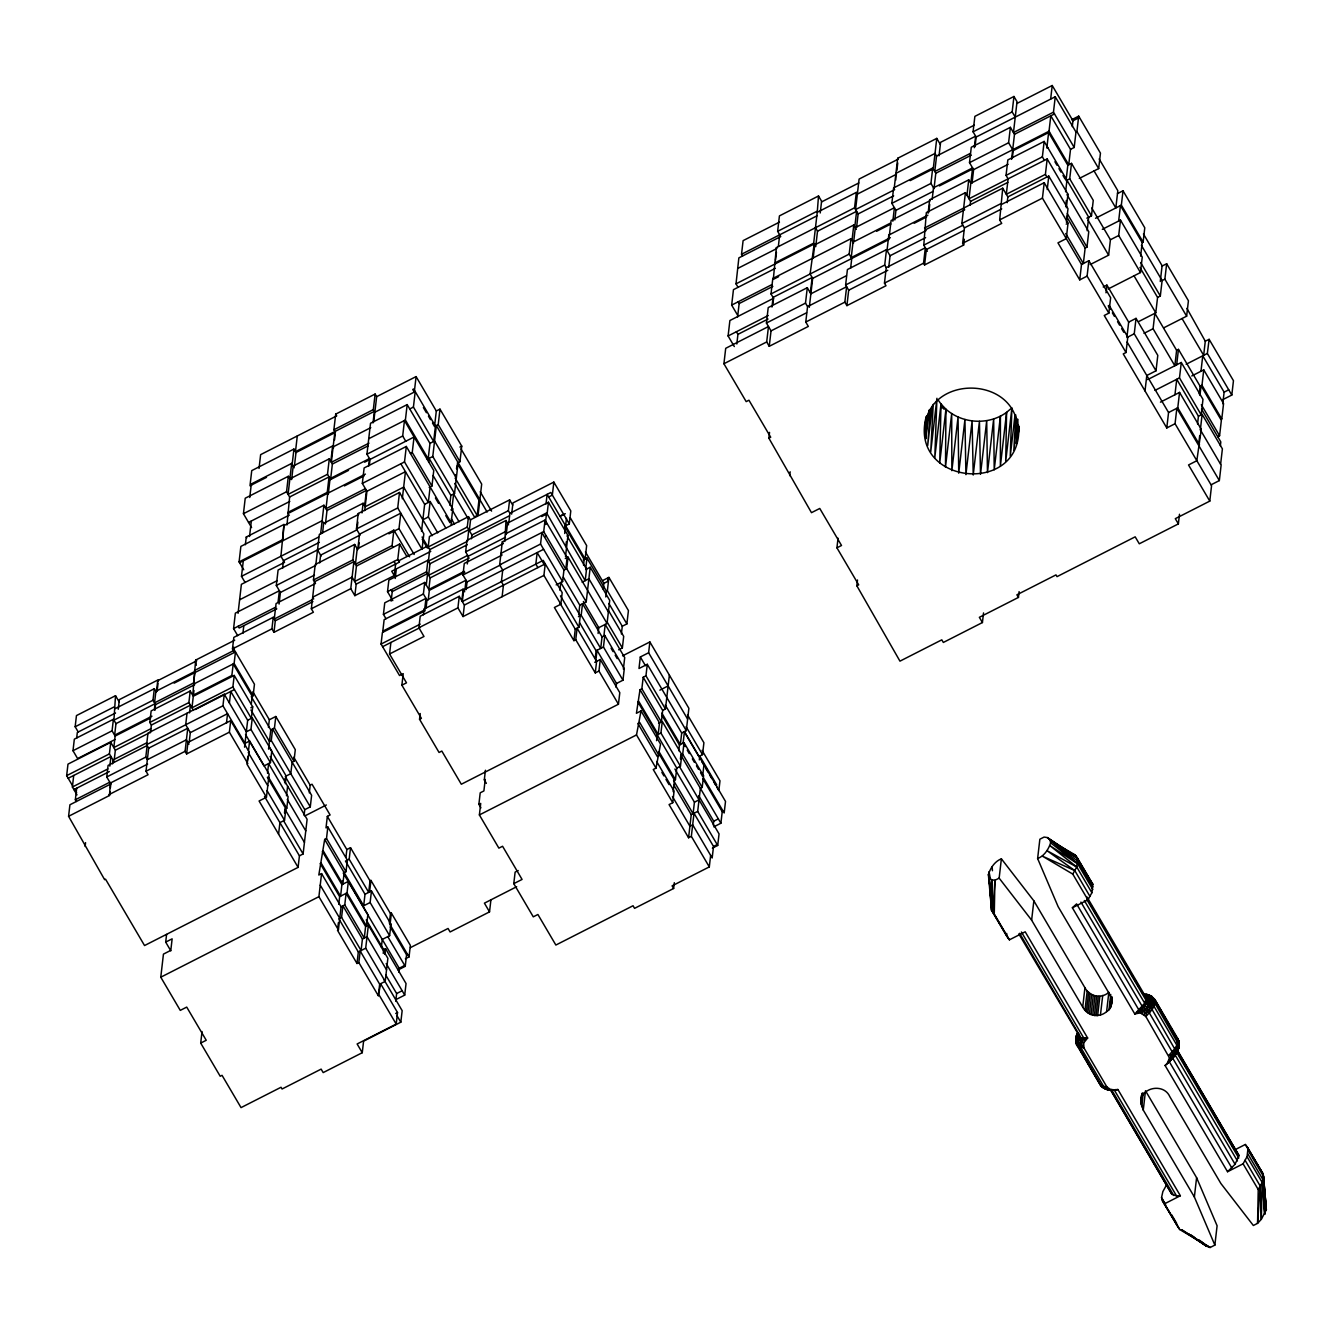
<?xml version="1.0" encoding="UTF-8"?>
<svg xmlns="http://www.w3.org/2000/svg" width="1333" height="1333" viewBox="0 0 1333 1333"><rect width="100%" height="100%" fill="white"/><g stroke="black" fill="none" stroke-linecap="round" stroke-linejoin="round"><path stroke-width="1.5" d="M1165.092 1065.5C1171.774 1059.235 1179.472 1052.687 1179.255 1042.723L1154.911 999.633L1151.745 996.351L1146.947 994.318L1143.681 994.935L1143.681 993.901L1149.379 995.051L1154.911 999.633L1177.772 1038.524C1183.021 1049.304 1172.54 1058.985 1165.092 1065.5L1227.543 1171.724L1243.089 1163.809L1247.038 1156.694L1248.021 1148.213L1245.322 1144.48L1234.958 1149.762M1166.808 1184.47L1162.859 1191.585L1161.543 1197.601L1164.575 1203.782L1180.371 1195.751L1117.92 1089.528L1111.339 1090.027L1106.89 1086.945L1084.029 1048.055L1083.629 1042.973L1087.645 1038.024L1025.194 931.8L1009.414 939.832L1006.715 936.099L991.569 910.356L991.719 879.813L989.136 877.731L988.386 874.548C990.419 868.033 994.785 861.335 1001.383 858.819L1033.858 900.841L1084.945 987.753C1089.494 996.567 1101.291 999.084 1108.839 992.319L1106.607 1011.63C1099.059 1018.395 1087.261 1015.896 1082.713 1007.065L1031.625 920.153L999.15 878.147L1001.383 858.819M1117.92 1089.528C1111.755 1091.077 1103.907 1090.477 1100.075 1084.562L1077.214 1045.672C1073.915 1043.472 1077.664 1028.526 1077.147 1036.424M1106.607 1011.63C1113.005 1008.065 1112.655 999.133 1109.223 993.568L1058.135 906.657L1037.624 858.552L1039.857 839.223L1044.072 837.074L1047.288 837.557L1076.364 856.652L1091.51 882.396M1181.671 1229.842L1206.415 1246.172L1210.131 1247.505L1214.863 1245.105L1194.368 1196.984L1143.264 1110.072L1140.865 1102.941L1141.348 1095.576M1009.414 939.832L994.268 914.088L994.935 880.28L999.15 878.147M1248.021 1148.213L1263.167 1173.973L1263.501 1176.439L1262.184 1182.438L1258.235 1189.553L1257.569 1223.361L1253.353 1225.494L1220.878 1183.487L1169.774 1096.576C1164.192 1083.879 1143.881 1086.562 1140.898 1099.442M1247.038 1156.694L1262.184 1182.438L1261.301 1219.328L1257.569 1223.361L1260.202 1186.003L1245.072 1160.243M1018.662 426.143C1023.077 496.576 908.44 485.179 926.118 417.029M933.233 404.382L930.717 451.954L936.932 398.284L934.783 457.736L940.998 404.066L937.949 399.733M1015.779 414.946L1013.846 450.221L1017.429 419.262M1167.191 1063.584L1169.491 1057.902L1174.056 1056.619L1175.839 1050.887L1152.145 1009.614L1150.929 996.334L1143.714 994.201M992.918 912.222L994.935 880.28L991.719 879.813L992.918 912.222L1008.065 937.965M930.217 409.464L927.685 445.655L932.217 406.432M1017.829 425.31L1016.396 443.806L1018.545 425.227M1077.314 1033.225C1075.531 1037.79 1075.015 1043.172 1078.68 1047.022L1101.758 1086.528L1105.607 1089.144L1111.305 1090.294L1103.241 1087.845L1100.075 1084.562L1076.614 1043.839L1075.748 1038.99L1077.214 1033.891M927.851 414.796L925.702 439.007L929.034 410.097M1086.745 899.408L1146.063 1000.3L1154.111 1006.515L1176.972 1045.405L1177.772 1050.321L1169.124 1060.535L1171.157 1059.818L1172.79 1056.902L1172.224 1051.87L1149.363 1012.98L1145.147 1009.864L1138.999 1010.164L1076.597 903.907L1072.382 907.773L1134.816 1013.996L1144.714 1003.216L1146.347 997.917L1144.614 995.518L1146.147 994.385L1148.813 996.834L1148.33 1001.05L1141.831 1009.897L1141.481 1013.513L1145.863 1016.579L1169.491 1057.902L1175.839 1050.887L1178.989 1045.039L1155.244 1003.782L1148.963 998.734L1146.213 999.1L1148.813 996.834L1151.745 996.351L1151.162 997.501L1153.445 998.3L1176.306 1037.174C1180.405 1041.623 1179.805 1049.121 1175.673 1053.253L1167.608 1063.217M1018.879 426.877L1017.845 437.091L1019.045 426.76M926.602 416.013L924.869 432.159L926.768 415.646M1200.983 371.257L1202.749 355.794L1224.127 392.152L1222.778 403.732M1199.25 393.985L1200.133 386.253L1178.455 349.379L1176.622 350.329L1174.84 365.759L1153.078 328.734L1154.861 313.305L1176.622 350.329M1222.911 399.583L1231.809 395.051L1233.458 380.705L1209.131 339.332L1205.282 341.198L1203.666 355.328L1182.038 318.52M1199.95 395.451L1201.05 385.787L1221.361 420.328L1219.578 435.774L1217.745 436.707M1197.551 423.961L1198.434 416.229L1176.739 379.305L1174.956 394.735M1220.861 419.462L1221.778 418.995L1201.983 385.32L1203.749 369.858L1191.769 375.956M1231.809 395.051L1207.348 353.462L1209.131 339.332M1199.034 441.423L1199.7 435.624M1211.064 484.812L1219.345 480.58L1221.128 465.15L1200.35 429.826L1202.133 414.363L1198.434 416.229M857.502 579.988L856.836 585.77L899.958 661.151L941.798 639.84L943.347 642.456L982.421 622.544L979.355 617.312L1018.445 597.417L1016.896 594.801L1055.986 574.89L1057.019 576.639L1135.183 536.832L1139.282 543.797L1178.372 523.902L1175.306 518.67L1209.781 501.108L1188.536 464.967L1196.817 460.735L1201.283 429.359L1179.555 392.402L1160.443 402.133M72.399 785.454L66.65 775.656L67.983 764.126L110.739 742.348L115.354 750.196L114.238 759.81M78.23 732L75.165 726.752L76.448 715.588L115.521 695.693L119.12 701.791M114.921 739.565L77.614 758.56L72.998 750.712L74.331 739.165L113.405 719.27L115.971 723.636L114.638 735.166L151.945 716.188M76.647 738.232L77.314 732.467L115.538 713.005M264.517 796.451L299.425 855.819L298.092 867.366L144.547 945.547L105.54 879.18L104.624 879.663L68.583 816.313L69.916 804.782L110.839 783.954L106.74 776.972L108.073 765.425L147.147 745.53L145.814 757.077L147.346 759.693L186.42 739.782L188.986 744.147M76.997 794.868L72.382 787.003L73.715 775.473M76.364 801.5L75.348 799.75L76.681 788.22M85.129 846.472L85.562 842.639M115.255 708.606L154.328 688.711L152.995 700.242L113.922 720.153L115.521 695.693M114.021 761.743L109.406 753.895L110.739 742.348M151.112 728.584L113.822 747.58L115.155 736.049L112.072 730.817L113.405 719.27M109.839 766.125L110.939 756.511L68.183 778.272M118.254 709.239L119.37 699.608L158.444 679.713L158.227 681.53L157.727 680.663L196.801 660.768M68.583 816.313L109.506 795.484L110.322 783.071L147.63 764.076M112.555 763.842L112.988 759.993L146.747 742.814M109.506 795.484L109.956 791.635M110.389 787.786L110.839 783.954M108.989 794.618L148.063 774.723L146.013 771.224L148.679 748.146L146.63 744.664L147.963 733.117L224.277 694.26L246.338 731.8L250.954 729.451L252.287 717.92L247.671 720.27L244.556 747.18M150.462 732.767L151.362 725.069L149.813 722.453L151.146 710.922L190.219 691.011L193.302 696.243L191.969 707.79L232.875 686.962L234.225 675.414L193.302 696.243M154.378 709.506L155.045 703.741L115.971 723.636M156.611 690.277L157.727 680.663M154.895 710.372L155.561 704.607L152.995 700.242M157.127 691.144L158.01 683.446M187.037 713.222L185.704 724.769L190.319 732.617L189.203 742.231M193.502 710.406L188.886 702.558L190.219 691.011M186.62 753.945L187.953 742.414L230.726 720.636L229.376 732.167L186.62 753.945L185.087 751.329L187.753 728.251L148.679 748.146M189.536 712.872L190.436 705.174L151.362 725.069M251.304 703.941L252.187 696.243L233.192 663.934L231.859 675.481L192.785 695.376L195.634 660.102L234.708 640.207M193.618 682.963L194.951 671.432L155.878 691.327L154.545 702.858L193.618 682.963L194.635 684.712L155.561 704.607M196.268 665.334L195.634 660.102M384.087 979.922L402.166 1010.664L400.816 1022.194L363.592 1041.156L362.259 1052.703L323.186 1072.598L321.136 1069.116L282.063 1089.011L281.03 1087.261L241.04 1107.623L222.044 1075.331L220.212 1076.264L200.7 1043.089L206.232 1040.273L186.72 1007.098L180.272 1010.381L160.776 977.206L163.442 954.111L170.807 950.362L172.14 938.832L165.692 942.114L170.824 950.846M193.518 694.326L193.968 690.477M165.692 942.114L166.592 934.416M251.587 527.585L243.439 513.705L245.222 498.225L288.328 476.281L289.878 478.897L329.301 458.819L332.367 464.051L330.584 479.53L348.513 470.399M243.739 569.791L239.09 561.876L240.873 546.397L283.979 524.452L280.913 556.261L284.512 562.376L241.39 584.321L238.04 613.347M298.092 867.366L259.085 801L266.45 797.251L269.116 774.173L249.604 740.998L245.005 743.347L222.944 705.807L224.277 694.26M237.707 635.658L233.575 628.609L235.358 613.13L279.397 590.702L278.047 602.316M249.754 497.509L251.32 483.962L291.66 463.417L294.226 467.783M234.525 652.404L232.475 648.921L233.825 637.374L273.248 617.296L275.298 620.778L273.965 632.325L313.388 612.247L311.339 608.764L314.455 581.738L353.895 561.66L350.762 588.686L354.861 595.651L394.285 575.573L395.634 564.042L394.085 561.426M245.089 582.454L241.49 576.339L243.289 560.876M245.355 544.764L246.255 537.032L289.361 515.071M233.908 647.171L233.508 650.654L194.435 670.549M226.443 723.269L227.56 713.655L190.319 732.617M229.409 702.991L230.742 691.444L247.671 720.27M268.55 749.129L270.766 729.901L251.271 696.709L253.103 695.776L234.125 663.467L235.458 651.937L174.14 683.146M249.538 536.499L251.32 521.02M259.035 468.45L260.635 454.636L336.716 415.879L335.699 414.13L375.123 394.051L376.656 396.667L373.74 421.845M242.906 633.392L243.806 625.66M200.7 1043.089L202.033 1031.542M253.103 695.776L254.453 684.246L233.408 648.438M234.225 675.414L252.703 706.84L251.354 718.387L232.875 686.962M247.172 762.159L247.838 756.378M248.505 750.612L249.604 740.998M266.45 797.251L246.938 764.076L249.204 752.062L230.726 720.636M286.995 524.935L289.611 496.992L286.545 491.76L288.328 476.281M279.064 604.066L280.413 592.452L276.314 585.47L278.097 570.007L356.961 529.851L357.861 522.103M273.965 632.325L271.915 628.843L273.248 617.296M282.713 540.798L283.979 524.452M291.66 463.417L288.078 494.376L327.501 474.298L329.301 458.819M292.177 464.284L293.943 449.054L251.737 470.616L249.987 485.779L266.5 477.364M291.627 479.58L293.193 466.033L332.633 445.955L333.65 447.705M297.292 435.958L295.476 451.67L374.356 411.364L373.007 422.911M282.579 568.375L283.479 560.626L319.32 542.381M294.443 465.867L295.993 452.537L293.943 449.054M268.45 727.451L269.349 719.753L252.92 691.827M267.5 773.19L268.616 763.576L288.111 796.751L286.778 808.298L284.929 809.231L284.496 813.08M310.289 806.848L271.282 740.498L272.615 728.951L311.622 795.318L310.289 806.848L304.757 809.664L304.091 815.429M245.522 734.483L264.001 765.925L270.449 762.643L271.782 751.096L252.287 717.92M285.262 776.489L290.777 773.673L292.127 762.126L293.96 761.193L274.465 728.018L275.798 716.471L269.349 719.753M278.58 834.175L279.913 822.644L284.529 820.295L285.862 808.764L267.383 777.322M284.596 782.254L285.029 778.405M285.295 783.704L286.178 776.023L268.733 746.33M286.495 795.768L287.611 786.153M311.905 599.883L274.265 619.045L276.064 603.566L315.488 583.487L313.438 580.005L315.221 564.525L354.661 544.447L357.727 549.679M293.96 761.193L295.293 749.663L275.798 716.471M320.57 534.25L323.919 505.24L284.496 525.319M295.993 452.537L335.433 432.392L333.883 429.776L335.699 414.13M322.553 533L323.669 523.336L322.136 520.72L239.607 562.743M368.608 466.317L369.491 458.569L330.067 478.647L328.285 494.126L327.252 492.377L329.051 476.914L289.611 496.992M330.834 461.435L332.633 445.955M319.703 562.893L320.603 555.161L360.027 535.083L356.444 528.968L358.227 513.505L399.5 492.477L423.827 533.866L422.044 549.329L397.717 507.956L399.5 492.477M327.768 493.26L325.985 508.723L365.409 488.644M334.916 431.509L331.35 462.301L368.991 443.139M334.533 440.04L335.2 434.291M325.435 524.019L327.002 510.472L323.919 505.24M309.306 792.868L310.189 785.187L293.777 757.244M299.425 855.819L303.108 853.953L307.107 819.328L270.149 756.461M356.444 566.025L399.567 544.081L397.767 559.543L354.661 581.505L356.444 566.025L352.862 559.927L354.661 544.447M364.709 510.606L366.942 491.277L362.326 483.412L364.126 467.95L406.315 446.455L451.887 523.986L450.971 524.452M369.341 465.25L370.007 459.452L366.942 454.22L370.524 423.261L407.182 404.599L429.976 443.356L428.176 458.835L405.399 420.062L407.182 404.599M310.189 785.187L312.039 784.237L330.101 814.963L327.335 816.363L326.002 827.91L327.835 826.96L326.502 838.507L324.669 839.44L318.82 874.998L321.57 873.598L341.081 906.773L338.415 929.851L337.499 930.317L356.994 963.492L358.844 962.559L360.177 951.012L379.672 984.187L378.339 995.734L380.605 983.721L397.534 1012.547L396.201 1024.077L357.127 1043.972L362.259 1052.703M376.656 396.667L416.096 376.589L414.296 392.069L412.763 389.453L413.68 388.986L435.441 426.043L433.658 441.473L413.43 407.082L415.213 391.602L374.856 412.23L373.323 409.614L375.123 394.051M357.96 547.746L359.527 534.2L400.783 513.188L399 528.668L414.18 554.478M361.976 512.922L363.109 503.257L323.669 523.336M358.46 548.613L359.144 542.814M338.415 929.851L318.904 896.676L321.57 873.598M364.642 505.874L366.425 490.394L327.002 510.472M354.861 595.651L356.194 584.121L352.095 577.139L312.672 597.217L313.705 598.967M338.765 904.324L339.648 896.642L320.153 863.451M342.348 880.78L340.582 896.176L321.07 862.984M337.932 926.468L338.382 922.619M344.164 872.615L342.831 884.162L323.319 850.987M345.947 857.236L346.83 849.538L327.335 816.363M398.75 972.107L399.2 968.258L343.248 873.082L346.013 871.682L347.346 860.152L327.835 826.96M341.581 917.371L342.931 905.823L362.426 939.015L361.093 950.546L341.581 917.371L338.832 918.77L358.327 951.962L356.994 963.492M350.512 847.671L370.024 880.846L368.691 892.377L349.179 859.202L350.512 847.671L346.83 849.538M344.764 904.89L346.097 893.36L365.609 926.535L364.276 938.065L344.764 904.89L341.081 906.773M348.363 881.346L367.858 914.521L366.525 926.068L347.03 892.893L348.363 881.346L341.914 884.629L322.403 851.454M405.749 441.24L402.683 436.008L404.466 420.545L433.758 470.549L431.959 486.028L429.193 487.428M385.987 618.712L383.421 614.363L384.754 602.816L424.727 582.454L429.343 590.302L428.226 599.933M392.085 545.614L393.885 530.134L357.211 548.813L355.428 564.276L392.085 545.614L393.118 547.363M594.751 662.318L600.283 659.502L619.795 692.677L618.445 704.224L461.318 784.237L441.823 751.062L439.057 752.462L419.545 719.287L421.395 718.354L401.883 685.179L403.216 673.632L399.533 675.514L381.055 644.072L382.388 632.542L425.127 610.781M382.804 631.192L384.137 619.662L425.96 598.367L424.61 609.897L382.804 631.192L383.321 632.059M392.785 600.633L387.52 591.685L388.853 580.138L427.91 560.26L429.959 563.742L428.626 575.289L467.683 555.394M430.126 486.962L428.326 502.441L404.516 461.934L406.315 446.455M402.316 498.742L405.449 471.665L366.942 491.277M391.119 601.166L392.235 591.552L391.202 589.803M395.218 578.489L396.334 568.874M356.194 584.121L399.317 562.159L399.517 560.343L427.81 545.947M431.959 486.028L412.247 452.504L414.046 437.024L364.642 462.184M401.883 685.179L406.498 682.829L389.553 654.003L390.886 642.473M349.179 859.202L345.497 861.085L365.009 894.26L363.676 905.79L324.669 839.44M369.608 891.91L370.941 880.38L370.024 880.846M381.371 947.13L382.254 939.448L389.619 935.699L370.124 902.508L371.457 890.977L365.009 894.26M379.672 984.187L385.204 981.388L365.692 948.196L368.375 925.119L365.609 926.535M428.643 462.234L429.093 458.369L450.854 495.376L449.738 505.057M421.511 531.4L424.644 504.324L400.833 463.817M416.096 376.589L436.308 410.997L434.525 426.51L432.492 423.061M450.854 495.376L454.536 493.51L432.775 456.486L436.358 425.577L487.128 512.039M457.202 463.101L459.952 461.701L438.207 424.644L439.99 409.131L436.308 410.997M437.707 532.85L428.376 516.971L430.176 501.508L424.644 504.324M389.553 654.003L423.994 636.474L418.879 627.743L420.212 616.213L459.252 596.318L464.384 605.049L463.051 616.579L543.914 575.406L545.247 563.859L464.384 605.049M429.759 549.596L468.816 529.701L467.466 541.248L428.426 561.126L429.759 549.596L428.21 546.98L429.426 536.516L468.483 516.637L470.532 520.12M426.093 607.798L426.977 600.1L423.394 594.001L424.727 582.454M464.334 571.357L428.826 589.436L430.159 577.905L426.577 571.79L427.91 560.26M383.238 953.428L383.687 949.579L366.225 919.887M426.26 585.07L427.593 573.54L392.235 591.552M423.444 614.796L424.111 609.031L463.151 589.136L464.7 591.752M384.854 954.411L385.52 948.646L383.687 949.579M389.336 923.169L390.452 913.555L370.941 880.38M405.382 958.777L409.031 956.927L390.036 924.619L391.369 913.088L390.452 913.555M389.619 935.699L390.952 924.152L371.457 890.977M385.204 981.388L387.87 958.31L368.375 925.119M419.545 719.287L420.212 713.522M458.235 464.867L478.947 500.158L477.181 515.521L455.419 478.497L455.853 474.648M456.519 468.866L456.969 465.017M395.734 1001.25L396.634 993.552L385.654 974.873M451.187 522.519L452.753 508.973L433.058 475.481M454.536 493.51L458.119 462.634M459.952 461.701L461.751 446.138L439.99 409.131M398.117 969.941L405.232 966.325L406.565 954.778L390.136 926.835M409.031 956.927L410.364 945.397L391.369 913.088M395.634 999.733L404.715 995.101L406.048 983.554L385.52 948.646M463.051 616.579L457.919 607.865L459.252 596.318M471.432 538.782L471.882 534.933L467.266 527.085L468.483 516.637M466.167 589.653L467.05 581.954L462.951 574.99L464.284 563.442L503.341 543.564L502.324 541.815L545.047 520.053L567.125 557.594L565.792 569.124L543.714 531.6L545.047 520.053M467.3 563.959L468.183 556.261L465.634 551.912L466.967 540.365L506.007 520.487L508.573 524.835M461.818 600.683L463.151 589.136M464.917 589.836L466.033 580.222L426.977 600.1M502.108 596.701L503.441 585.154L501.391 581.671L502.724 570.124L499.642 564.892L502.324 541.815M504.807 541.465L506.007 520.487M508.373 510.689L509.623 499.875L470.566 519.753L469.316 530.567L508.373 510.689L509.906 513.305L508.806 522.919M506.223 534.633L507.556 523.103L548.446 502.274L567.958 535.449L565.509 556.611M511.655 514.121L512.955 502.924L553.845 482.096L570.791 510.922L569.291 523.919L564.675 526.252L584.187 559.427L583.521 565.209M480.93 807.848L478.88 804.349L480.213 792.818L483.896 790.936L485.229 779.405L484.312 779.872L486.362 783.354M674.298 882.696L673.632 888.478L634.575 908.356L633.042 905.74L555.861 945.047L537.899 914.488L533.283 916.837L513.788 883.646L522.069 879.43L502.574 846.255L498.875 848.138L479.38 814.946L480.713 803.416L478.88 804.349M484.312 779.872L485.412 770.257M410.414 947.63L448.055 928.468L450.104 931.95L489.528 911.872L490.861 900.342M562.609 581.605L540.548 544.064L541.881 532.534L563.942 570.074L562.609 581.605L556.161 584.887M546.013 503.974L547.13 494.36L585.104 558.96L586.653 545.614L570.224 517.671M545.48 522.553L546.597 512.938L505.707 533.767M548.446 502.274L547.113 513.805L541.781 516.521M553.845 482.096L552.345 495.093L548.663 496.976M513.788 883.646L515.121 872.115L518.187 870.549M564.709 533.483L566.458 518.37M559.877 590.236L560.776 582.538L580.272 615.729L578.939 627.26L575.256 629.143L573.923 640.673L575.756 639.74L577.089 628.193L596.601 661.385L595.268 672.915L598.95 671.049L600.283 659.502M565.925 545.53L566.358 541.698M573.923 640.673L554.411 607.498L560.86 604.216L562.193 592.685L543.197 560.377L462.334 601.55L463.667 590.019L543.614 549.296M578.655 614.746L579.772 605.115L586.22 601.833L566.708 568.658L568.041 557.127L565.275 558.527M585.837 567.641L586.953 558.027L583.271 559.91M581.188 615.246L582.521 603.716L602.033 636.891L600.7 648.438L581.188 615.246L578.439 616.662M586.22 601.833L590.219 567.225L585.62 569.574M595.201 658.469L596.101 650.771L579.672 622.844M598.1 633.475L598.767 627.693L583.371 601.5M603.216 589.186L603.899 583.354L585.42 551.929M595.684 661.851L597.017 650.304L616.513 683.479L616.079 687.328M605.782 596.967L606.448 591.202L586.953 558.027M607.998 577.856L607.581 581.488L603.899 583.354M621.378 633.958L622.278 626.26L626.877 623.911L607.381 590.736L608.914 577.372L602.666 580.555M603.882 635.958L605.215 624.411L624.71 657.602L623.377 669.133L624.294 668.666L604.799 635.491L602.033 636.891M616.513 683.479L622.961 680.197L603.466 647.022L604.799 635.491M597.851 628.16L607.048 623.477L609.714 600.4L590.219 567.225M618.679 649.804L622.361 647.938L623.694 636.391L608.298 610.197M626.877 623.911L628.426 610.564L608.914 577.372M622.961 680.197L624.294 668.666M622.578 655.836L649.871 641.939L648.621 652.753L640.323 656.969L638.99 668.516L647.288 664.301L686.295 730.651L681.696 733L680.347 744.53L661.868 713.105M647.288 664.301L645.955 675.831L643.189 677.247L641.856 688.778L640.007 689.711L636.424 713.272L641.023 710.922L660.535 744.097L656.019 768.108L653.253 769.524L672.748 802.699L669.066 804.582L688.578 837.757L691.344 836.341L694.01 813.263L713.522 846.438L712.172 857.985L692.677 824.81L689.911 826.21L672.465 796.534M656.019 768.108L636.508 734.933L641.023 710.922M656.586 740.665L657.252 734.9L660.935 733.033L662.284 721.486L658.585 723.369M643.189 677.247L662.684 710.422L661.351 721.953L641.856 688.778M662.684 710.422L665.45 709.006L669.383 675.115M673.165 791.635L674.498 780.088L659.102 753.895M672.748 802.699L674.098 791.152L656.636 761.476M674.915 769.024L694.426 802.199L693.093 813.73L673.582 780.555L675.431 779.622L676.764 768.075L637.757 701.725M678.764 750.779L679.43 744.997L661.984 715.321M856.836 585.77L858.685 584.837L836.924 547.813L841.523 545.48L819.762 508.456L811.48 512.672L768.874 438.174L770.707 437.241L748.946 400.217L746.18 401.616L723.919 363.742L725.702 348.313L768.475 326.518L766.692 341.948L769.241 346.313L808.331 326.418L805.765 322.053L807.565 306.623L805.499 303.124L807.298 287.695L768.208 307.606L766.425 323.036L771.041 330.884L769.241 346.313M734.316 346.547L728.101 335.966L729.884 320.537L773.573 298.275L771.007 293.927L772.807 278.497L850.971 238.674L853.537 243.039M737.899 315.688L731.667 305.107L733.45 289.661L775.373 268.333M680.413 758.977L680.863 755.128L682.696 754.195L684.029 742.664L679.43 744.997M738.065 287.328L736.016 283.829L738.865 257.869L780.721 236.558L777.639 231.325L779.422 215.896L818.512 195.984L821.595 201.233L820.228 212.98M676.764 768.075L680.447 766.208L681.78 754.661L662.284 721.486M686.295 730.651L688.878 708.306L649.871 641.939M742.548 256.003L741.531 254.253L743.098 240.64L779.455 222.128M737.582 317.071L739.149 303.557L738.115 301.825M736.816 343.997L737.932 334.35L736.383 331.734M688.578 837.757L691.244 814.68L673.798 784.987M699.325 759.893L699.758 756.044L716.704 784.854L715.788 785.32L713.788 781.938M684.479 732.067L698.842 756.511L702.524 754.628L703.907 742.731L687.478 714.788M712.372 848.155L717.704 845.439L697.692 811.397L700.358 788.32L702.208 787.37L703.541 775.839L684.029 742.664M703.541 775.839L702.624 776.306L703.957 764.759M778.639 276.647L773.307 279.363L776.373 247.621L854.553 207.815L856.336 192.385L817.246 212.297L813.68 243.156L815.729 246.638L817.512 231.209L815.463 227.726M775.539 260.068L776.439 252.354M778.355 246.388L779.688 234.808M771.957 307.057L773.073 297.409L812.147 277.497L810.364 292.927M772.907 304.074L773.573 298.275M713.288 825.06L713.722 821.211L698.759 795.751M673.632 888.478L672.099 885.862L709.306 866.9L710.639 855.369M717.704 845.439L719.054 833.908L679.53 766.675M713.788 826.86L720.886 823.227L722.236 811.697L702.724 778.522M768.874 438.174L769.541 432.392M817.246 212.297L818.512 195.984M813.13 258.402L814.696 244.905L853.786 224.994L856.353 229.359M789.703 475.664L790.152 471.799M809.314 307.306L812.663 278.38L810.097 274.015L814.18 244.022L736.016 283.829M886.495 249.638L884.712 265.067L886.245 267.683L884.462 283.113L885.995 285.729L846.905 305.64L848.688 290.211L845.622 284.979L847.405 269.549L886.495 249.638L890.077 255.736L888.744 267.316M850.637 268.116L851.754 258.469L849.188 254.103L850.971 238.674M846.905 305.64L844.855 302.141L846.638 286.712L807.565 306.623M852.004 240.423L853.786 224.994M854.803 226.743L856.602 211.314L817.512 231.209M853.753 241.106L855.319 227.61L894.41 207.715L892.843 221.211M856.569 227.426L858.135 213.93L854.553 207.815M836.924 547.813L838.04 538.182M894.826 219.962L895.943 210.331L891.844 203.349L893.627 187.92L932.717 168.008L935.799 173.24L934.016 188.669L930.934 183.437L932.717 168.008M927.885 215.18L888.794 235.075L887.012 250.504L926.085 230.609M940.348 144.497L936.766 138.382L897.676 158.294L894.143 188.786L893.627 187.92M895.776 180.022L895.926 173.357L935.016 153.445L936.549 156.078L934.766 171.507L970.307 153.412M896.876 170.457L897.759 162.926M927.385 251.271L923.786 245.155L926.335 212.564L965.425 192.652L970.557 201.366L970.107 205.232M928.101 213.247L929.668 199.75L968.741 179.838L970.807 183.321L1008.115 164.326M936.766 138.382L933.233 168.891L910.139 180.638M928.834 212.18L929.734 204.466M964.326 239.257L963.659 245.055L924.569 264.95L923.552 263.201L925.335 247.771L886.245 267.683M924.569 264.95L926.352 249.521L963.659 230.526M932.167 199.367L933.5 187.803L972.59 167.891L969.008 198.75L1047.188 158.944L1067.933 194.218L1066.367 207.731M939.049 155.794L940.598 142.314L974.356 125.119M963.659 245.055L962.626 243.306L964.425 227.876L961.859 223.511L965.425 192.652M972.04 183.138L973.607 169.641L969.508 162.659L971.29 147.23L1010.381 127.335L1014.48 134.3L1011.58 159.377M976.156 137.032L973.073 131.8L974.873 116.371L1013.946 96.476L1017.029 101.708L1013.463 132.567L1053.47 112.189L1055.253 96.759L976.156 137.032L975.04 146.68M966.958 195.268L968.741 179.838M974.306 147.73L975.639 136.166L936.549 156.078M962.626 243.306L1001.716 223.394L999.667 219.912L1002.733 188.186L924.552 227.993M1012.314 158.327L1013.213 150.612L1008.598 142.764L1010.381 127.335M1015.246 117.137L1012.164 111.905L1013.946 96.476M1047.188 158.944L1045.405 174.373L1006.315 194.285L1008.098 178.855L1006.048 175.373L1007.831 159.927L1044.156 141.431L1088.711 217.212L1087.145 230.726M1007.181 202.683L1007.848 196.901L1002.733 188.186M982.421 622.544L983.537 612.913M1044.422 160.36L1042.373 156.861L1044.156 141.431M1050.654 99.109L1052.22 85.495L1016.812 103.524M1015.03 414.88L1010.247 456.169L1011.914 407.831L1005.699 461.501L1006.582 412.364L1010.581 408.964M1049.021 131.234L1050.804 115.804L1070.516 149.346L1068.733 164.775L1049.021 131.234L973.607 169.641M1081.513 264.451L1088.878 260.701L1087.095 276.131L1079.73 279.88L1081.513 264.451L1042.439 198.134L1044.222 182.704L1001.45 204.482M1018.145 430.209L1017.795 419.245M1047.221 189.553L1048.788 176.056L1007.848 196.901M1067.816 165.242L1066.033 180.671L1069.716 178.789L1071.499 163.359L1067.816 165.242L1048.621 132.584L1046.822 148.013L1047.755 147.546M1072.282 126.602L1072.965 120.77L1052.22 85.495M1018.445 597.417L1019.112 591.619M1065.617 191.769L1066.95 180.205M1065.667 206.265L1066.333 200.483M1070.516 149.346L1074.198 147.463L1075.981 132.034L1055.253 96.759M1066.417 222.211L1067.983 208.714L1048.788 176.056M1079.313 178.439L1098.675 168.575L1076.914 131.567L1078.697 116.138L1071.582 119.753M1044.222 182.704L1068.033 223.211L1066.25 238.64L1057.969 242.856L1079.73 279.88M1066.483 216.346L1085.145 248.071L1083.346 263.501L1065.734 233.542M1085.145 248.071L1086.978 247.138L1088.761 231.709L1067 194.685L1067.933 194.218M1086.862 218.162L1091.477 215.813L1093.26 200.383L1071.499 163.359M1098.675 168.575L1100.458 153.145L1078.697 116.138M1031.625 920.153L1033.858 900.841M1090.194 264.567L1108.623 255.17L1110.422 239.74L1091.76 208.015M1106.007 292.81L1106.907 285.095L1103.207 286.978M1118.654 221.028L1120.436 205.599L1142.198 242.623L1140.631 256.119M1219.345 480.58L1176.839 408.298L1175.056 423.727L1166.775 427.943L1123.252 353.911L1126.018 352.495L1104.257 315.488L1108.856 313.138L1110.639 297.709L1088.878 260.701M1142.198 242.623L1143.114 242.139L1121.353 205.132L1123.019 190.786L1117.487 193.602M1108.206 288.961L1140.465 272.532L1118.704 235.524L1120.486 220.095L1102.324 229.343M1128.668 322.119L1126.885 337.549L1134.25 333.783L1136.033 318.354L1128.668 322.119L1106.907 285.095M1126.018 352.495L1127.801 337.066L1109.139 305.34M1143.114 242.139L1144.78 227.81L1123.019 190.786M1140.465 272.532L1142.248 257.102L1120.486 220.095M1145.014 390.936L1146.797 375.489L1156.011 370.807L1157.794 355.378L1136.033 318.354M1138.565 321.603L1155.778 312.838L1157.561 297.409L1139.948 267.45M1160.277 281.513L1162.093 265.717L1143.447 233.991M1157.561 297.409L1160.327 296.009L1162.109 280.563L1141.381 245.322M1163.909 327.751L1186.637 316.188L1164.875 279.164L1166.658 263.734L1162.059 266.083M1078.68 1047.022L1075.748 1038.99L1078.497 1033.592L1076.031 1036.657L1075.731 1041.473L1077.214 1045.672L1084.029 1048.055L1076.348 1043.322L1076.681 1035.558M1082.713 1007.065L1084.945 987.753M1084.979 1010.181L1087.211 990.869M1086.428 1011.497L1088.661 992.169M1087.861 1012.797L1090.094 993.485M1089.461 1013.73L1091.694 994.401M1091.06 1014.663L1093.293 995.334M1092.727 1015.146L1094.96 995.818M1094.376 1015.613L1096.609 996.301M1096.009 1015.629L1098.242 996.318M1097.626 1015.663L1099.858 996.334M1166.775 427.943L1168.558 412.514L1127.101 341.998M1100.475 1014.746L1102.724 995.434M1176.672 364.809L1178.455 349.379M1181.288 362.476L1202.966 399.367L1201.2 414.83L1179.488 377.906L1181.288 362.476L1147.68 379.588M1186.637 316.188L1188.419 300.758L1166.658 263.734M1199.517 444.805L1177.772 407.831L1179.555 392.402M1108.956 1009.881L1110.739 994.435M1109.806 1008.598L1111.155 997.017M1110.672 1007.315L1111.789 997.667M1111.139 1005.765L1112.089 996.834M1111.589 1004.199L1112.272 998.4M1178.372 523.902L1179.488 514.255M1209.781 501.108L1211.564 485.679L1175.056 423.727M1140.881 1101.191L1141.331 1097.326M1140.865 1102.941L1141.981 1093.293M1141.265 1104.774L1142.614 1093.193M1141.665 1106.623L1143.231 1093.093M1221.778 418.995L1223.561 403.566L1203.749 369.858M1149.429 995.568L1145.947 997.001L1148.813 996.834L1153.845 999.517L1155.511 1001.483L1155.244 1003.782L1152.145 1009.614L1145.863 1016.579L1148.063 1006.432L1151.312 1000.516L1154.911 999.633M1143.264 1110.072L1145.497 1090.761L1196.601 1177.672L1217.096 1225.777L1214.863 1245.105M1220.378 445.789L1220.811 441.939L1201.5 409.081M1220.611 464.284L1222.394 448.854L1202.133 414.363M1176.239 1053.637L1168.724 1055.453L1175.006 1048.488L1178.105 1042.673L1178.372 1040.357L1176.306 1037.174L1178.639 1040.873L1178.572 1043.372L1177.022 1042.073M1194.368 1196.984L1196.601 1177.672M1227.543 1171.724L1235.058 1164.259L1239.057 1155.628L1176.856 1049.371M926.185 417.229L925.169 425.277C930.467 376.406 1009.081 375.689 1017.312 423.361M1237.441 1160.926L1174.99 1054.72L1177.772 1050.321L1172.224 1051.87M1149.363 1012.98L1150.129 1003.282L1143.531 1004.865L1145.147 1009.864L1144.081 1014.68L1150.446 1007.681L1153.845 999.517L1150.929 996.334L1144.614 995.518M1101.541 1085.895L1106.89 1086.945L1105.557 1088.628L1108.689 1088.861L1108.856 1089.811L1105.607 1089.144L1103.824 1086.695L1080.963 1047.821L1080.38 1042.839L1082.463 1037.99M1072.382 907.773L1087.928 899.858L1091.877 892.743L1092.86 884.262L1077.714 858.519L1047.288 837.557L1049.871 839.64L1050.621 842.823C1048.588 849.338 1044.222 856.036 1037.624 858.552M1078.497 1033.592L1076.831 1037.457L1077.78 1038.924L1085.145 1040.307L1085.762 1038.124M1078.364 1034.775L1079.163 1036.591L1077.78 1038.924L1077.964 1042.123L1083.279 1045.639L1080.163 1045.422L1076.398 1040.823L1078.764 1035.691L1076.831 1037.457M1087.928 899.858L1072.782 874.098L1076.731 866.983L1077.714 858.519L1075.015 854.786L1050.954 841.006M1260.202 1186.003L1261.301 1219.328L1266.35 1209.797L1263.501 1176.439L1248.355 1150.679M1103.824 1086.695L1104.057 1087.861M1177.656 1050.971L1176.489 1050.604L1178.955 1047.538L1175.006 1048.488M1087.645 1038.024L1081.03 1037.757L1077.964 1042.123L1077.83 1044.655L1080.963 1047.821M1077.78 1038.924L1080.097 1037.174L1080.38 1042.839L1083.629 1042.973L1081.963 1040.39L1083.879 1038.24L1021.411 932M1152.145 1009.614L1148.063 1006.432L1144.714 1006.698L1140.665 1008.348L1141.831 1009.897L1138.299 1013.263L1134.816 1013.996M1084.346 900.525L1144.714 1003.216L1151.312 1000.516M1116.038 1089.628L1111.305 1090.294L1112.738 1089.494M1146.063 1000.3L1153.445 998.3M333.883 429.776L373.323 409.614M333.133 446.838L370.774 427.66M409.748 408.948L413.43 407.082M821.511 201.95L858.819 182.954M368.724 438.74L405.399 420.062M777.639 231.325L816.729 211.43M973.073 131.8L1012.164 111.905M405.499 422.278L406.415 421.811M896.442 174.223L857.352 194.135L856.336 192.385M741.531 254.253L817.012 215.813M332.367 464.051L368.225 445.805M243.439 513.705L286.545 491.76M366.942 454.22L402.683 436.008M737.799 268.4L776.889 248.505L776.373 247.621M894.66 189.653L855.569 209.564L859.102 179.072L898.192 159.16L897.676 158.294M435.441 426.043L438.207 424.644M248.555 522.419L289.828 501.408M935.799 173.24L971.324 155.145M858.135 213.93L893.66 195.834M1014.48 134.3L1054.486 113.938M969.508 162.659L1008.598 142.764M774.59 263.068L813.68 243.156M891.844 203.349L930.934 183.437M287.828 512.455L327.252 492.377M288.345 513.338L365.409 474.098M344.414 485.912L364.126 475.881M410.414 453.437L412.247 452.504M429.976 443.356L434.575 441.006L456.336 478.03L455.419 478.497M939.348 185.953L973.09 168.774M895.943 210.331L933.267 191.319M1013.213 150.612L1049.538 132.117M1072.965 120.77L1078.48 117.954M362.326 483.412L404.516 461.934M890.344 223.178L853.02 242.173L851.237 257.602L890.327 237.691M427.26 459.302L432.775 456.486M731.667 305.107L771.824 284.662M876.631 231.276L890.844 224.044M739.149 303.557L772.84 286.395M1075.981 132.034L1076.914 131.567M459.918 447.072L461.751 446.138M239.09 561.876L282.196 539.915M771.007 293.927L849.188 254.103M1006.048 175.373L1042.373 156.861M914.171 223.278L926.618 216.946M812.663 278.38L889.061 239.473M970.557 201.366L1007.865 182.371M241.49 576.339L318.554 537.099M925.585 229.726L964.659 209.831L963.642 208.081M728.101 335.966L768.258 315.521M846.422 275.714L810.881 293.81L807.298 287.695M890.077 255.736L925.619 237.641M737.932 334.35L768.025 319.037M356.444 528.968L397.717 507.956M766.425 323.036L805.499 303.124M961.859 223.511L1000.95 203.616M845.622 284.979L884.712 265.067M923.786 245.155L962.876 225.26M964.425 227.876L1001.733 208.881M239.607 599.8L277.331 580.588M848.688 290.211L887.778 270.299M771.041 330.884L806.565 312.788M276.314 585.47L315.738 565.392L319.32 534.45L358.744 514.371L358.227 513.505M999.667 219.912L1042.439 198.134M388.903 533.817L392.568 531.95M394.401 531.017L399 528.668M723.919 363.742L766.692 341.948M805.765 322.053L844.855 302.141M884.462 283.113L923.552 263.201M422.861 519.787L428.376 516.971M280.413 592.452L314.471 575.106M450.904 509.922L452.753 508.973M313.438 580.005L352.862 559.927M478.947 500.158L479.88 499.692M233.575 628.609L275.814 607.098M276.797 608.864L239.19 628.01L238.174 626.26M275.298 620.778L312.922 601.616M75.165 726.752L114.238 706.857M428.21 546.98L467.266 527.085M1066.2 224.144L1068.033 223.211M232.475 648.921L271.915 628.843M311.339 608.764L350.762 588.686M430.776 551.329L391.735 571.224L394.285 575.573M509.906 513.305L550.812 492.477L569.291 523.919M471.882 534.933L509.156 515.954M1095.543 218.262L1121.353 205.132M194.118 683.846L234.125 663.467M429.959 563.742L467.233 544.764M72.998 750.712L112.072 730.817M387.52 591.685L426.577 571.79M465.634 551.912L504.674 532.017M115.155 736.049L150.679 717.954M468.183 556.261L505.474 537.282M430.159 577.905L469.216 558.01M149.813 722.453L188.886 702.558M560.06 516.038L563.609 514.238M560.01 516.404L565.325 513.705M545.264 524.486L547.097 523.536M1110.422 239.74L1118.704 235.524M543.714 531.6L500.975 553.362L502.008 555.095L462.951 574.99M115.354 750.196L149.096 733.017M195.285 709.506L234.425 689.578M429.343 590.302L464.834 572.224M66.65 775.656L109.406 753.895M383.421 614.363L423.394 594.001M544.447 536.882L546.28 535.949M146.63 744.664L222.944 705.807M499.642 564.892L540.548 544.064M467.05 581.954L500.791 564.792M72.382 787.003L107.84 768.941M567.958 535.449L567.025 535.916L586.537 569.091L585.204 580.638L546.597 512.938M73.915 789.619L109.339 771.59M106.74 776.972L145.814 757.077M250.854 707.79L252.703 706.84M75.348 799.75L109.806 782.204M381.055 644.072L420.228 624.127M418.879 627.743L457.919 607.865M382.604 646.688L419.895 627.693M146.013 771.224L185.087 751.329M563.942 570.074L566.708 568.658M270.766 729.901L274.465 728.018M1162.109 280.563L1164.875 279.164M271.282 740.498L269.433 741.431L250.954 710.006M582.121 582.204L588.886 578.755L608.381 611.947M249.204 752.062L248.271 752.528L267.783 785.72M606.448 591.202L607.381 590.736M1144.014 333.35L1153.078 328.734M596.101 650.771L603.466 647.022M1186.153 364.259L1207.348 353.462M304.957 815.879L326.335 804.982M1154.978 390.386L1179.488 377.906M1200.133 386.253L1201.983 385.32M1168.558 412.514L1177.772 407.831M1224.127 392.152L1228.726 389.819M659.835 690.161L668.116 685.928M1200.35 429.826L1201.283 429.359M160.776 977.206L318.904 896.676M479.38 814.946L636.508 734.933M339.648 896.642L347.03 892.893M362.743 906.273L370.124 902.508M390.036 924.619L390.952 924.152M362.426 939.015L367.025 936.666L386.537 969.841M358.327 951.962L365.692 948.196M516.671 886.728L484.412 903.157L489.528 911.872M694.426 802.199L699.025 799.85M406.565 954.778L407.498 954.311M691.244 814.68L697.692 811.397M399.2 968.258L404.715 965.442M722.236 811.697L723.153 811.23M713.722 821.211L718.337 818.879M396.634 993.552L402.149 990.736M713.522 846.438L717.204 844.572M395.701 1013.48L397.534 1012.547M1141.831 1009.897L1136.916 1012.08L1141.481 1013.513L1145.147 1009.864L1148.063 1006.432L1146.897 1003.732L1144.714 1003.216M1148.813 996.834L1146.347 997.917L1087.012 896.992M1145.547 996.101L1147.863 995.368M1103.407 1086.012L1101.758 1086.528L1100.075 1084.562M1145.397 1001.75L1148.33 1001.05M1111.305 1090.294L1114.155 1089.744L1176.572 1195.951L1180.371 1195.751M1155.511 1001.483L1153.578 1001.833L1154.111 1006.515M1176.972 1045.405L1179.222 1045.205L1178.305 1048.654M1178.105 1042.673L1179.255 1042.723L1177.772 1038.524M1144.714 1006.698L1142.331 1006.532L1080.93 902.091M1205.282 341.198L1186.92 308.39M1110.489 1089.861L1171.89 1194.301L1176.572 1195.951M1089.894 896.293L1074.765 870.549L1042.356 856.136L1072.782 874.098M1091.877 892.743L1076.731 866.983L1046.872 850.604L1074.765 870.549M1161.876 1200.067L1179.722 1229.543L1210.131 1247.505L1181.904 1229.876M1050.871 841.206L1055.969 844.289M1059.368 846.355L1076.364 856.652M1081.963 1040.39L1018.812 933.9M1236.391 1152.662L1238.257 1153.845M1190.652 1234.791L1194.068 1237.041M1199.183 1240.423L1206.415 1246.172L1188.453 1233.725M1092.86 889.594L1077.714 863.851L1049.871 839.64L1077.714 858.519M1199.417 1240.173L1204.299 1243.789M1049.871 839.64L1077.714 861.185L1092.86 886.928M1050.621 842.823L1077.714 863.851L1049.854 845.622L1076.731 866.983M1090.161 880.53L1092.86 884.262M1266.167 1207.498L1263.167 1173.973L1245.322 1144.48M991.036 899.175L989.136 877.731L991.569 910.356L994.268 914.088M1083.879 1038.24L1085.145 1040.307M944.147 409.364L940.998 404.066L939.732 462.868L945.947 409.198L940.998 404.066L942.531 407.898M1169.274 1061.668L1231.759 1167.858M1099.175 158.96L1117.82 190.702L1115.821 207.948L1094.06 170.924M1053.47 112.189L1074.198 147.463M1140.631 262.518L1160.327 296.009M1134.016 275.814L1155.778 312.838M1069.716 178.789L1091.477 215.813M1201.316 404.699L1219.578 435.774M1054.92 161.76L1056.936 165.192M1058.952 168.641L1060.968 172.074M1063.001 175.506L1065.017 178.955M1087.911 219.912L1108.623 255.17M1045.405 174.373L1046.938 176.989M1067.3 213.647L1086.978 247.138M1134.25 333.783L1156.011 370.807M1108.223 305.807L1110.289 309.339M1112.372 312.872L1114.438 316.388M1117.554 321.67L1119.62 325.202M1121.703 328.734L1123.769 332.25M1087.095 276.131L1108.856 313.138M929.668 199.75L930.167 200.617L891.094 220.528L889.294 235.958L888.794 235.075M772.807 278.497L773.307 279.363M1246.672 1146.347L1261.818 1172.107M1075.015 854.786L1089.144 878.814M1247.705 1153.678L1262.834 1179.438L1264.717 1214.196L1262.184 1182.438M1239.057 1155.628L1176.622 1049.404L1176.339 1051.804L1238.79 1158.044M1089.544 902.874L1091.627 906.423M1093.71 909.956L1095.793 913.505M1098.925 918.82L1101.008 922.353M1108.29 934.75L1110.372 938.282M1121.819 957.76L1129.101 970.157M1132.234 975.473L1138.482 986.087M1141.598 991.402L1143.681 994.935M1179.155 1055.303L1182.288 1060.601M1184.37 1064.151L1186.437 1067.683M1188.519 1071.232L1191.652 1076.547M1197.884 1087.161L1201.016 1092.477M1213.497 1113.721L1215.579 1117.254M1217.662 1120.803L1219.745 1124.336M1222.861 1129.651L1224.944 1133.183M1227.026 1136.732L1229.109 1140.265M1232.225 1145.58L1234.308 1149.129M1243.089 1163.809L1258.235 1189.553M1172.607 1058.035L1235.058 1164.259M1019.628 933.3L1081.03 1037.757M1111.305 1089.261L1173.756 1195.484M1110.722 1089.827L1171.89 1194.301M1161.543 1197.601L1165.575 1204.465M1171.624 1214.763L1176.672 1223.344M1164.575 1203.782L1179.722 1229.543M1163.226 1201.916L1178.372 1227.676M648.621 652.753L687.628 719.104M702.074 750.379L719.987 780.838L718.854 790.552L716.804 787.07M686.095 726.702L702.524 754.628M608.931 603.566L622.278 626.26M640.323 656.969L645.472 665.7M701.841 761.593L703.824 764.992M705.824 768.375L707.806 771.774M709.806 775.156L711.805 778.539M665.267 705.057L681.696 733M645.955 675.831L665.45 709.006M685.162 746.613L683.113 743.131L684.446 731.584L725.519 801.433L724.169 812.963L703.641 778.055M687.228 750.112L689.278 753.612M692.36 758.844L694.41 762.343M696.459 765.825L698.509 769.324M700.575 772.807L702.624 776.306M606.965 621.745L622.361 647.938M568.041 557.127L607.048 623.477M682.696 754.195L702.208 787.37M680.863 755.128L720.886 823.227M640.007 689.711L659.518 722.903L658.185 734.433L638.674 701.258M611.064 648.171L613.113 651.67M615.163 655.169L617.212 658.652M660.935 733.033L680.447 766.208M563.342 577.189L579.772 605.115M659.002 751.679L675.431 779.622M509.623 499.875L512.705 505.107M639.69 722.453L659.185 755.644M637.841 723.402L657.352 756.577M544.564 565.142L537.166 552.578L535.833 564.126L537.882 567.608M560.46 595.834L578.939 627.26M661.884 772.424L663.934 775.906M665.983 779.405L669.066 784.637M543.914 575.406L560.86 604.216M559.86 602.949L575.256 629.143M598.95 671.049L618.445 704.224M575.756 639.74L595.268 672.915M691.344 836.341L709.306 866.9M460.951 448.838L481.68 484.096L478.097 515.038L474.415 516.921L454.72 483.429M480.18 491.727L491.577 511.122M423.394 407.565L426.427 412.73M428.443 416.179L430.476 419.628M468.133 518.654L453.62 493.976L451.837 509.439L459.085 521.786M451.37 518.837L454.486 524.136M435.424 498.009L438.524 503.307M445.789 515.638L449.921 522.686M430.176 501.508L445.722 527.951M432.175 535.649L403.666 487.128L365.159 506.74L363.109 503.257M422.111 537.032L428.326 547.613M422.211 539.265L427.393 548.08M393.885 530.134L409.581 556.827M399.567 544.081L406.815 556.428M397.767 559.543L399.317 562.159M424.111 609.031L424.61 609.897M327.501 474.298L330.584 479.53M317.537 549.929L321.12 556.028M251.32 483.962L251.82 484.845M246.255 537.032L246.772 537.899M387.786 936.632L405.232 966.325M231.859 675.481L232.375 676.348M326.502 838.507L346.013 871.682M286.278 778.239L304.757 809.664M250.954 729.451L270.449 762.643M386.187 963.576L404.715 995.101M287.295 799.433L305.774 830.859M268.3 776.856L286.778 808.298M284.929 809.231L304.441 842.406M267.067 790.619L284.529 820.295M283.596 820.761L303.108 853.953M320.237 885.129L339.748 918.304M396.717 1015.229L400.816 1022.194M229.376 732.167L247.855 763.609M379.255 995.268L396.201 1024.077M358.844 962.559L378.339 995.734M154.328 688.711L156.378 692.194M74.515 789.036L76.614 792.618M1076.614 1043.839L1077.214 1045.672M1075.998 1039.157L1076.414 1042.273M989.836 877.764L989.153 871.749L989.719 879.58M988.386 874.548L991.569 910.356M1266.35 1209.797L1263.501 1176.439L1264.717 1214.196M989.136 877.731L991.569 907.69M992.135 866.767L992.435 870.716M990.286 887.411L991.135 899.142M1263.167 1173.973L1263.517 1186.42M1006.698 933.433L1006.715 936.099M1000.416 416.146L1000.383 466.033L1006.582 412.364C988.753 425.41 962.376 423.877 945.947 409.198L945.48 467.216L951.695 413.547L951.862 470.682L958.06 417.012L958.727 473.182L964.942 419.495L965.908 474.648L972.107 420.978L973.223 475.015L979.438 421.345L980.505 474.331L986.703 420.661L987.47 472.598L993.668 418.929L994.218 469.816L1000.416 416.146"/></g></svg>
